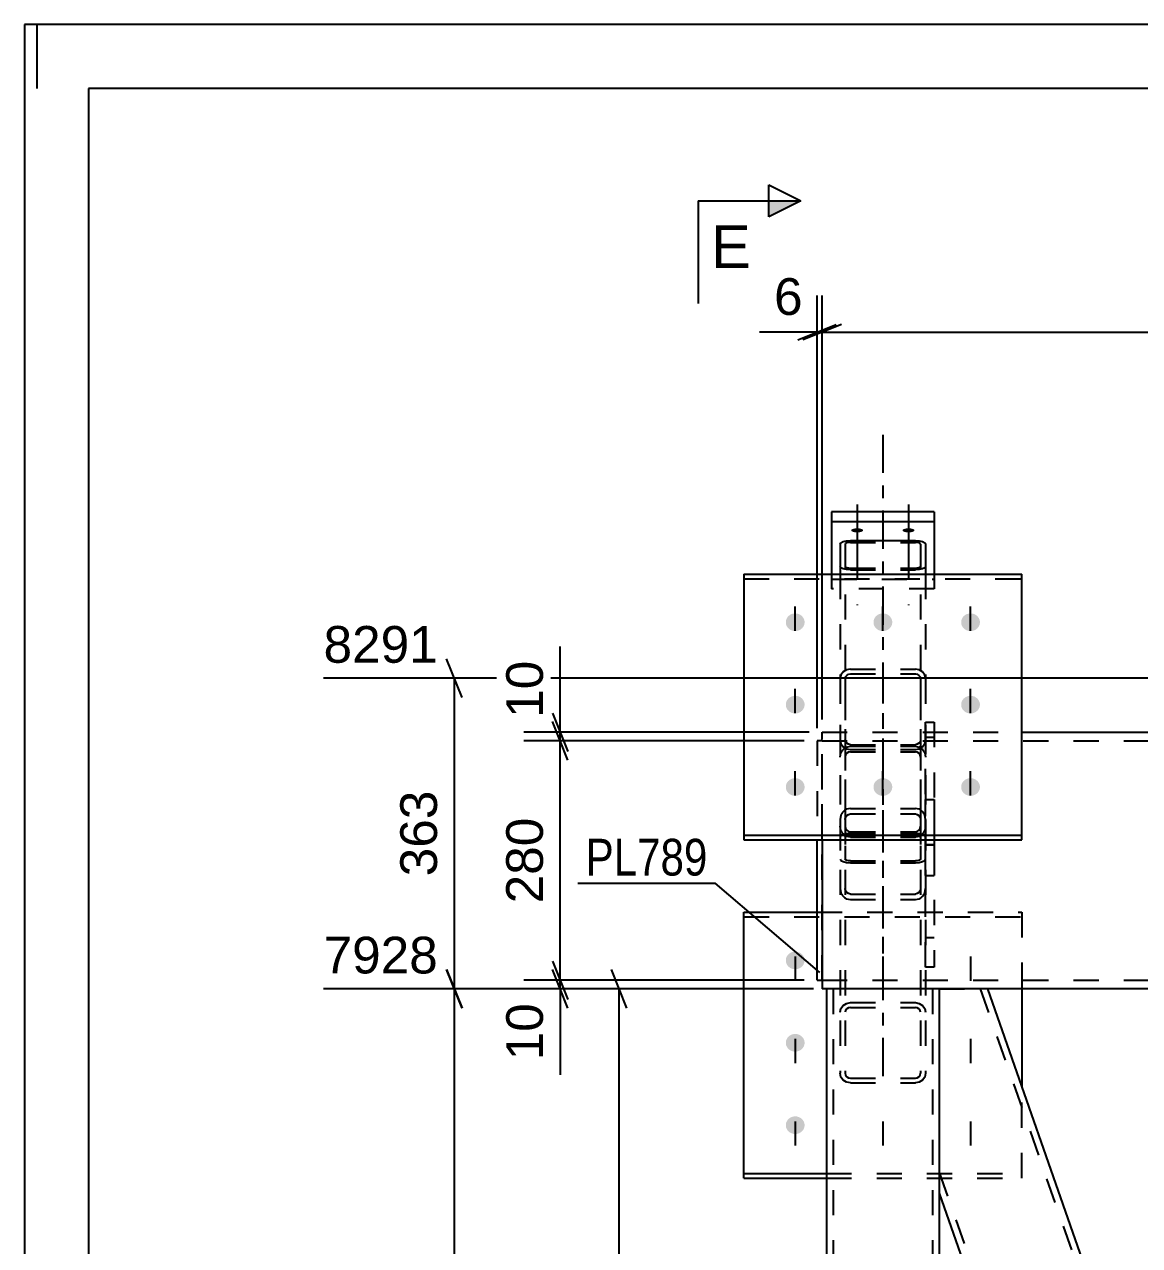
# Model space of a CAD drawing. Header units: millimetres. Extents: x -370 to 471, y -230 to 364.
# Drawn here: x -369.7 to -282.8, y 268.6 to 363.8 of the extents above; entities that cross this region are included whole.
import ezdxf

# ---------------------------------------------------------------- set-up
doc = ezdxf.new("R2010")
doc.units = ezdxf.units.MM
doc.linetypes.add('DXK_LINE_DOT2', pattern=[3.9198, 1.9599, -1.9599])
doc.linetypes.add('DXK_LINE_DOT3', pattern=[5.9187, 2.979, -0.9799, 0.9799, -0.9799])
doc.styles.add('Arial', font='ARIAL.TTF', dxfattribs={"height": 0.2})
doc.styles.add('Arial Narrow', font='ARIALN.TTF', dxfattribs={"height": 0.2})

# ---------------------------------------------------------------- blocks, each defined once
blk = doc.blocks.new('Unknown-284936230-1132')
at = {"color": 5, "linetype": 'Continuous'}
for p, q in [((471.297, 363.793), (-369.703, 363.793)), ((-369.703, 363.793), (-369.703, -230.207)), ((-368.703, 358.793), (-368.703, 363.793)), ((466.297, 358.793), (-364.703, 358.793)), ((-364.703, 358.793), (-364.703, -225.207))]:
    blk.add_line(p, q, dxfattribs=at)
blk = doc.blocks.new('Part-284936230-3289 - 3181')
at = {"color": 2, "linetype": 'Continuous'}
for p, q in [((-298.391, 288.615), (-298.391, 272.692)), ((-294.634, 288.615), (-264.458, 202.282)), ((-298.391, 272.692), (-269.119, 188.947))]:
    blk.add_line(p, q, dxfattribs=at)
at = {"color": 7, "linetype": 'DXK_LINE_DOT2'}
for p, q in [((-298.391, 288.615), (-294.634, 288.615)), ((-295.199, 288.615), (-226.126, 90.999)), ((-298.391, 274.308), (-233.717, 89.28))]:
    blk.add_line(p, q, dxfattribs=at)
blk = doc.blocks.new('Part-284936230-3629 - 3181')
at = {"color": 2, "linetype": 'Continuous'}
for p, q in [((-313.624, 273.866), (-313.624, 294.591)), ((-313.624, 294.591), (-307.924, 294.591)), ((-291.958, 288.615), (-291.958, 280.957)), ((-313.624, 274.231), (-307.191, 274.231)), ((-313.624, 273.866), (-307.191, 273.866))]:
    blk.add_line(p, q, dxfattribs=at)
at = {"color": 7, "linetype": 'DXK_LINE_DOT2'}
for p, q in [((-313.624, 294.226), (-291.958, 294.226)), ((-307.924, 294.591), (-291.958, 294.591)), ((-291.958, 294.591), (-291.958, 288.615)), ((-291.958, 273.866), (-291.958, 280.957)), ((-307.191, 274.231), (-291.958, 274.231)), ((-307.191, 273.866), (-291.958, 273.866))]:
    blk.add_line(p, q, dxfattribs=at)
blk = doc.blocks.new('Bolt-284936230-3291 - 3181')
at = {"linetype": 'Continuous'}
for points in [[(-304.791, 324.515), (-304.694, 324.512), (-304.601, 324.501), (-304.517, 324.485), (-304.444, 324.462), (-304.387, 324.435), (-304.347, 324.405), (-304.327, 324.372), (-304.327, 324.339), (-304.347, 324.306), (-304.387, 324.276), (-304.444, 324.249), (-304.517, 324.226), (-304.601, 324.21), (-304.694, 324.199), (-304.791, 324.196), (-304.888, 324.199), (-304.981, 324.21), (-305.066, 324.226), (-305.138, 324.249), (-305.195, 324.276), (-305.235, 324.306), (-305.255, 324.339), (-305.255, 324.372), (-305.235, 324.405), (-305.195, 324.435), (-305.138, 324.462), (-305.066, 324.485), (-304.981, 324.501), (-304.888, 324.512)], [(-300.791, 324.515), (-300.694, 324.512), (-300.601, 324.501), (-300.517, 324.485), (-300.444, 324.462), (-300.387, 324.435), (-300.347, 324.405), (-300.327, 324.372), (-300.327, 324.339), (-300.347, 324.306), (-300.387, 324.276), (-300.444, 324.249), (-300.517, 324.226), (-300.601, 324.21), (-300.694, 324.199), (-300.791, 324.196), (-300.888, 324.199), (-300.981, 324.21), (-301.066, 324.226), (-301.138, 324.249), (-301.195, 324.276), (-301.235, 324.306), (-301.255, 324.339), (-301.255, 324.372), (-301.235, 324.405), (-301.195, 324.435), (-301.138, 324.462), (-301.066, 324.485), (-300.981, 324.501), (-300.888, 324.512)]]:
    blk.add_hatch(color=1, dxfattribs=at).paths.add_polyline_path(points)
at = {"color": 1, "linetype": 'Continuous'}
for p, q in [((-304.791, 326.36), (-304.791, 322.414)), ((-300.791, 326.36), (-300.791, 322.414))]:
    blk.add_line(p, q, dxfattribs=at)
at = {"color": 1, "linetype": 'DXK_LINE_DOT2'}
for p, q in [((-304.791, 322.484), (-304.791, 318.537)), ((-300.791, 322.484), (-300.791, 318.537))]:
    blk.add_line(p, q, dxfattribs=at)
blk = doc.blocks.new('Part-284936230-3242 - 3181')
at = {"color": 7, "linetype": 'DXK_LINE_DOT2'}
for p, q in [((-299.458, 299.881), (-299.458, 309.403)), ((-299.458, 309.403), (-298.791, 309.403)), ((-298.791, 309.403), (-298.791, 300.226)), ((-299.458, 308.237), (-298.791, 308.237))]:
    blk.add_line(p, q, dxfattribs=at)
at = {"color": 2, "linetype": 'Continuous'}
for p, q in [((-299.458, 297.453), (-299.458, 300.226)), ((-299.458, 299.881), (-298.791, 299.881)), ((-298.791, 300.226), (-298.791, 297.453)), ((-299.458, 297.453), (-298.791, 297.453))]:
    blk.add_line(p, q, dxfattribs=at)
blk = doc.blocks.new('Part-284936230-3258 - 3181')
at = {"color": 7, "linetype": 'DXK_LINE_DOT3'}
blk.add_line((-302.791, 331.814), (-302.791, 290.194), dxfattribs=at)
at = {"color": 2, "linetype": 'Continuous'}
for p, q in [((-306.125, 323.284), (-306.064, 323.389)), ((-306.125, 323.284), (-306.125, 320.951)), ((-306.064, 323.389), (-305.89, 323.477)), ((-305.89, 323.477), (-305.631, 323.537)), ((-305.631, 323.537), (-305.325, 323.558)), ((-305.325, 323.558), (-300.258, 323.558)), ((-300.258, 323.558), (-299.952, 323.537)), ((-299.952, 323.537), (-299.692, 323.477)), ((-299.692, 323.477), (-299.519, 323.389)), ((-299.519, 323.389), (-299.458, 323.284)), ((-299.458, 323.284), (-299.458, 320.951))]:
    blk.add_line(p, q, dxfattribs=at)
at = {"color": 7, "linetype": 'DXK_LINE_DOT2'}
for p, q in [((-305.694, 323.336), (-305.725, 323.284)), ((-305.725, 323.284), (-305.724, 298.724)), ((-305.607, 323.381), (-305.694, 323.336)), ((-305.478, 323.41), (-305.607, 323.381)), ((-305.325, 323.421), (-305.478, 323.41)), ((-305.325, 323.421), (-300.258, 323.421)), ((-300.105, 323.41), (-300.258, 323.421)), ((-299.975, 323.381), (-300.105, 323.41)), ((-299.888, 323.336), (-299.975, 323.381)), ((-299.858, 323.284), (-299.888, 323.336)), ((-299.858, 323.284), (-299.858, 298.724)), ((-306.064, 321.446), (-306.125, 321.551)), ((-306.125, 320.951), (-306.124, 298.724)), ((-305.89, 321.358), (-306.064, 321.446)), ((-305.631, 321.298), (-305.89, 321.358)), ((-305.725, 321.551), (-305.694, 321.499)), ((-305.694, 321.499), (-305.607, 321.454)), ((-305.325, 321.277), (-305.631, 321.298)), ((-305.607, 321.454), (-305.478, 321.425)), ((-305.478, 321.425), (-305.325, 321.414)), ((-305.325, 321.414), (-300.258, 321.414)), ((-305.325, 321.277), (-300.258, 321.277)), ((-300.258, 321.414), (-300.105, 321.425)), ((-299.952, 321.298), (-300.258, 321.277)), ((-300.105, 321.425), (-299.975, 321.454)), ((-299.975, 321.454), (-299.952, 321.466)), ((-299.952, 321.466), (-299.888, 321.499)), ((-299.692, 321.358), (-299.952, 321.298)), ((-299.888, 321.499), (-299.858, 321.551)), ((-299.519, 321.446), (-299.692, 321.358)), ((-299.458, 321.551), (-299.519, 321.446)), ((-299.458, 320.951), (-299.458, 298.724)), ((-306.064, 300.562), (-306.124, 300.457)), ((-305.89, 300.651), (-306.064, 300.562)), ((-305.631, 300.71), (-305.89, 300.651)), ((-305.724, 300.457), (-305.694, 300.51)), ((-305.694, 300.51), (-305.607, 300.554)), ((-305.324, 300.731), (-305.631, 300.71)), ((-305.607, 300.554), (-305.478, 300.584)), ((-305.478, 300.584), (-305.324, 300.594)), ((-305.324, 300.731), (-300.258, 300.731)), ((-305.324, 300.594), (-300.258, 300.594)), ((-299.952, 300.71), (-300.258, 300.731)), ((-300.258, 300.594), (-300.105, 300.584)), ((-300.105, 300.584), (-299.975, 300.554)), ((-299.975, 300.554), (-299.916, 300.524)), ((-299.692, 300.651), (-299.952, 300.71)), ((-299.916, 300.524), (-299.888, 300.51)), ((-299.888, 300.51), (-299.858, 300.457)), ((-299.519, 300.562), (-299.692, 300.651)), ((-299.458, 300.457), (-299.519, 300.562)), ((-306.124, 298.724), (-306.064, 298.62)), ((-306.064, 298.62), (-305.89, 298.531)), ((-305.89, 298.531), (-305.631, 298.472)), ((-305.694, 298.672), (-305.724, 298.724)), ((-305.607, 298.628), (-305.694, 298.672)), ((-305.631, 298.472), (-305.324, 298.451)), ((-305.478, 298.598), (-305.607, 298.628)), ((-305.324, 298.588), (-305.478, 298.598)), ((-305.324, 298.588), (-300.258, 298.588)), ((-305.324, 298.451), (-300.258, 298.451)), ((-300.105, 298.598), (-300.258, 298.588)), ((-300.258, 298.451), (-299.952, 298.472)), ((-299.975, 298.628), (-300.105, 298.598)), ((-299.888, 298.672), (-299.975, 298.628)), ((-299.952, 298.472), (-299.692, 298.531)), ((-299.858, 298.724), (-299.888, 298.672)), ((-299.692, 298.531), (-299.519, 298.62)), ((-299.519, 298.62), (-299.458, 298.724))]:
    blk.add_line(p, q, dxfattribs=at)
blk = doc.blocks.new('Part-284936230-3259 - 3181')
at = {"color": 2, "linetype": 'Continuous'}
for p, q in [((-298.791, 325.791), (-306.791, 325.791)), ((-306.791, 325.791), (-306.791, 320.951)), ((-298.791, 325.791), (-298.791, 320.951)), ((-306.791, 325.04), (-298.791, 325.04))]:
    blk.add_line(p, q, dxfattribs=at)
at = {"color": 7, "linetype": 'DXK_LINE_DOT2'}
for p, q in [((-306.791, 320.951), (-306.791, 319.795)), ((-298.791, 320.951), (-298.791, 319.795)), ((-306.791, 320.547), (-298.791, 320.547)), ((-298.791, 319.795), (-306.791, 319.795))]:
    blk.add_line(p, q, dxfattribs=at)
blk = doc.blocks.new('Part-284936230-3405 - 3181')
at = {"color": 7, "linetype": 'DXK_LINE_DOT2'}
for p, q in [((-307.924, 307.949), (-307.924, 300.226)), ((-307.524, 307.949), (-307.924, 307.949)), ((-307.524, 289.282), (-307.524, 307.949))]:
    blk.add_line(p, q, dxfattribs=at)
at = {"color": 2, "linetype": 'Continuous'}
for q in [(-307.924, 300.226), (-307.524, 289.282)]:
    blk.add_line((-307.924, 289.282), q, dxfattribs=at)
blk = doc.blocks.new('Part-284936230-3274 - 3181')
at = {"color": 2, "linetype": 'Continuous'}
for p, q in [((-307.191, 288.615), (-307.191, 97.589)), ((-298.391, 272.692), (-298.391, 105.202))]:
    blk.add_line(p, q, dxfattribs=at)
at = {"color": 7, "linetype": 'DXK_LINE_DOT2'}
for p, q in [((-298.391, 288.615), (-307.191, 288.615)), ((-306.658, 288.615), (-306.657, 95.946)), ((-298.924, 288.615), (-298.924, 95.946)), ((-298.391, 288.615), (-298.391, 272.692))]:
    blk.add_line(p, q, dxfattribs=at)
blk = doc.blocks.new('Part-284936230-3290 - 3181')
at = {"color": 7, "linetype": 'DXK_LINE_DOT2'}
for p, q in [((-306.064, 302.15), (-306.124, 301.824)), ((-306.124, 301.824), (-306.124, 282.031)), ((-305.724, 301.824), (-305.694, 301.987)), ((-305.724, 301.824), (-305.724, 282.031)), ((-305.694, 301.987), (-305.607, 302.125)), ((-305.324, 302.675), (-305.631, 302.61)), ((-305.607, 302.125), (-305.478, 302.217)), ((-305.478, 302.217), (-305.324, 302.25)), ((-305.324, 302.675), (-300.258, 302.675)), ((-305.324, 302.25), (-300.258, 302.25)), ((-299.952, 302.61), (-300.258, 302.675)), ((-300.258, 302.25), (-300.105, 302.217)), ((-300.105, 302.217), (-299.975, 302.125)), ((-299.975, 302.125), (-299.888, 301.987)), ((-299.888, 301.987), (-299.858, 301.824)), ((-299.858, 301.824), (-299.858, 282.031)), ((-299.458, 301.824), (-299.519, 302.15)), ((-299.458, 301.824), (-299.458, 282.031)), ((-306.124, 296.432), (-306.064, 296.106)), ((-305.694, 296.269), (-305.724, 296.432)), ((-305.607, 296.131), (-305.694, 296.269)), ((-305.477, 296.039), (-305.607, 296.131)), ((-305.324, 296.006), (-305.477, 296.039)), ((-300.105, 296.039), (-300.258, 296.006)), ((-299.975, 296.131), (-300.105, 296.039)), ((-299.888, 296.269), (-299.975, 296.131)), ((-299.858, 296.432), (-299.888, 296.269)), ((-299.519, 296.106), (-299.458, 296.432)), ((-305.631, 295.645), (-305.324, 295.581)), ((-305.324, 296.006), (-300.258, 296.006)), ((-305.324, 295.581), (-300.258, 295.581)), ((-300.258, 295.581), (-299.952, 295.645)), ((-305.89, 287.323), (-305.631, 287.486)), ((-305.631, 287.486), (-305.324, 287.543)), ((-305.324, 287.543), (-300.258, 287.543)), ((-300.258, 287.543), (-299.952, 287.486)), ((-299.952, 287.486), (-299.692, 287.323)), ((-306.124, 286.792), (-306.063, 287.079)), ((-306.063, 287.079), (-305.89, 287.323)), ((-305.694, 286.936), (-305.724, 286.792)), ((-305.607, 287.057), (-305.694, 286.936)), ((-305.477, 287.139), (-305.607, 287.057)), ((-305.324, 287.168), (-305.477, 287.139)), ((-305.324, 287.168), (-300.258, 287.168)), ((-300.105, 287.139), (-300.258, 287.168)), ((-299.975, 287.057), (-300.105, 287.139)), ((-299.888, 286.936), (-299.975, 287.057)), ((-299.858, 286.792), (-299.888, 286.936)), ((-299.692, 287.323), (-299.519, 287.079)), ((-299.519, 287.079), (-299.458, 286.792)), ((-306.063, 281.743), (-306.124, 282.031)), ((-305.724, 282.031), (-305.694, 281.887)), ((-305.694, 281.887), (-305.607, 281.765)), ((-305.607, 281.765), (-305.477, 281.683)), ((-300.105, 281.683), (-299.975, 281.765)), ((-299.975, 281.765), (-299.888, 281.887)), ((-299.888, 281.887), (-299.858, 282.031)), ((-299.458, 282.031), (-299.519, 281.743)), ((-305.89, 281.499), (-306.063, 281.743)), ((-305.631, 281.336), (-305.89, 281.499)), ((-305.324, 281.279), (-305.631, 281.336)), ((-305.477, 281.683), (-305.324, 281.655)), ((-305.324, 281.655), (-300.258, 281.655)), ((-305.324, 281.279), (-300.258, 281.279)), ((-300.258, 281.655), (-300.105, 281.683)), ((-299.952, 281.336), (-300.258, 281.279)), ((-299.692, 281.499), (-299.952, 281.336)), ((-299.519, 281.743), (-299.692, 281.499))]:
    blk.add_line(p, q, dxfattribs=at)
at = {"color": 7, "linetype": 'DXK_LINE_DOT3'}
blk.add_line((-302.791, 302.548), (-302.791, 280.991), dxfattribs=at)
at = {"color": 7, "linetype": 'DXK_LINE_DOT2'}
for centre, start, end in [((-305.29, 301.856), 114.32022, 159.24195), ((-300.292, 301.856), 20.75858, 65.68031), ((-305.29, 296.399), 200.75858, 245.68031), ((-300.292, 296.399), 294.32022, 339.24195)]:
    blk.add_arc(centre, 0.827, start, end, dxfattribs=at)
blk = doc.blocks.new('Part-284936230-3625 - 3181')
at = {"color": 7, "linetype": 'DXK_LINE_DOT2'}
for p, q in [((-307.524, 300.226), (-307.524, 308.615)), ((-307.524, 308.615), (-291.958, 308.615)), ((-226.126, 308.614), (-226.126, 288.614)), ((-307.524, 307.949), (-226.126, 307.948)), ((-307.524, 289.282), (-307.524, 289.333)), ((-307.524, 289.282), (-226.126, 289.281))]:
    blk.add_line(p, q, dxfattribs=at)
at = {"color": 2, "linetype": 'Continuous'}
for p, q in [((-291.958, 308.615), (-226.126, 308.614)), ((-307.524, 300.226), (-307.524, 288.615)), ((-226.126, 288.614), (-307.524, 288.615))]:
    blk.add_line(p, q, dxfattribs=at)
blk = doc.blocks.new('Bolt-284936230-3528 - 3181')
at = {"linetype": 'Continuous'}
for points in [[(-309.624, 290.143), (-309.777, 290.158), (-309.923, 290.203), (-310.055, 290.275), (-310.169, 290.371), (-310.259, 290.488), (-310.322, 290.619), (-310.354, 290.76), (-310.354, 290.904), (-310.322, 291.045), (-310.259, 291.177), (-310.169, 291.293), (-310.055, 291.39), (-309.923, 291.462), (-309.777, 291.506), (-309.624, 291.521), (-309.472, 291.506), (-309.326, 291.462), (-309.193, 291.39), (-309.079, 291.293), (-308.989, 291.177), (-308.927, 291.045), (-308.895, 290.904), (-308.895, 290.76), (-308.927, 290.619), (-308.989, 290.488), (-309.079, 290.371), (-309.193, 290.275), (-309.326, 290.203), (-309.472, 290.158)], [(-309.624, 283.722), (-309.777, 283.737), (-309.923, 283.782), (-310.055, 283.854), (-310.169, 283.95), (-310.259, 284.067), (-310.322, 284.198), (-310.354, 284.339), (-310.354, 284.483), (-310.322, 284.624), (-310.259, 284.756), (-310.169, 284.872), (-310.055, 284.969), (-309.923, 285.041), (-309.777, 285.085), (-309.624, 285.1), (-309.472, 285.085), (-309.326, 285.041), (-309.193, 284.969), (-309.079, 284.872), (-308.989, 284.756), (-308.927, 284.624), (-308.895, 284.483), (-308.895, 284.339), (-308.927, 284.198), (-308.989, 284.067), (-309.079, 283.95), (-309.193, 283.854), (-309.326, 283.782), (-309.472, 283.737)], [(-309.624, 277.301), (-309.777, 277.316), (-309.923, 277.36), (-310.055, 277.432), (-310.169, 277.529), (-310.259, 277.645), (-310.322, 277.777), (-310.354, 277.918), (-310.354, 278.062), (-310.322, 278.203), (-310.259, 278.334), (-310.169, 278.451), (-310.055, 278.547), (-309.923, 278.619), (-309.777, 278.664), (-309.624, 278.679), (-309.472, 278.664), (-309.326, 278.619), (-309.193, 278.547), (-309.079, 278.451), (-308.989, 278.334), (-308.927, 278.203), (-308.895, 278.062), (-308.895, 277.918), (-308.927, 277.777), (-308.989, 277.645), (-309.079, 277.529), (-309.193, 277.432), (-309.326, 277.36), (-309.472, 277.316)]]:
    blk.add_hatch(color=1, dxfattribs=at).paths.add_polyline_path(points)
at = {"color": 1, "linetype": 'Continuous'}
for p, q in [((-309.624, 291.129), (-309.624, 289.236)), ((-309.624, 284.708), (-309.624, 282.815)), ((-309.624, 278.286), (-309.624, 276.394))]:
    blk.add_line(p, q, dxfattribs=at)
at = {"color": 1, "linetype": 'DXK_LINE_DOT2'}
for p, q in [((-302.791, 291.129), (-302.791, 289.236)), ((-295.958, 291.129), (-295.958, 289.236)), ((-295.958, 284.708), (-295.958, 282.815)), ((-302.791, 278.286), (-302.791, 276.394)), ((-295.958, 278.286), (-295.958, 276.394))]:
    blk.add_line(p, q, dxfattribs=at)
blk = doc.blocks.new('Part-284936230-3646 - 3181')
at = {"color": 2, "linetype": 'Continuous'}
for p, q in [((-313.625, 320.951), (-313.624, 300.226)), ((-313.625, 320.951), (-291.958, 320.951)), ((-291.958, 300.226), (-291.958, 320.951)), ((-313.624, 300.591), (-291.958, 300.591)), ((-313.624, 300.226), (-291.958, 300.226))]:
    blk.add_line(p, q, dxfattribs=at)
at = {"color": 7, "linetype": 'DXK_LINE_DOT2'}
blk.add_line((-313.625, 320.586), (-291.958, 320.586), dxfattribs=at)
blk = doc.blocks.new('Part-284936230-3647 - 3181')
at = {"color": 7, "linetype": 'DXK_LINE_DOT2'}
for p, q in [((-305.89, 313.318), (-306.064, 313.074)), ((-305.631, 313.481), (-305.89, 313.318)), ((-305.325, 313.539), (-305.631, 313.481)), ((-305.325, 313.539), (-300.258, 313.539)), ((-299.952, 313.481), (-300.258, 313.539)), ((-299.692, 313.318), (-299.952, 313.481)), ((-299.519, 313.074), (-299.692, 313.318)), ((-306.064, 313.074), (-306.125, 312.787)), ((-306.125, 312.787), (-306.124, 301.285)), ((-305.725, 312.787), (-305.694, 312.931)), ((-305.725, 312.787), (-305.724, 301.285)), ((-305.694, 312.931), (-305.607, 313.053)), ((-305.607, 313.053), (-305.478, 313.134)), ((-305.478, 313.134), (-305.325, 313.163)), ((-305.325, 313.163), (-300.258, 313.163)), ((-300.258, 313.163), (-300.105, 313.134)), ((-300.105, 313.134), (-299.975, 313.053)), ((-299.975, 313.053), (-299.888, 312.931)), ((-299.888, 312.931), (-299.858, 312.787)), ((-299.858, 312.787), (-299.858, 301.285)), ((-299.458, 312.787), (-299.519, 313.074)), ((-299.458, 312.787), (-299.458, 301.285)), ((-306.124, 308.026), (-306.064, 307.738)), ((-306.064, 307.738), (-305.89, 307.494)), ((-305.89, 307.494), (-305.631, 307.331)), ((-305.694, 307.882), (-305.724, 308.026)), ((-305.607, 307.76), (-305.694, 307.882)), ((-305.631, 307.463), (-305.324, 307.528)), ((-305.478, 307.678), (-305.607, 307.76)), ((-305.324, 307.65), (-305.478, 307.678)), ((-305.324, 307.65), (-300.258, 307.65)), ((-305.324, 307.528), (-300.258, 307.528)), ((-300.105, 307.678), (-300.258, 307.65)), ((-300.258, 307.528), (-299.952, 307.463)), ((-299.975, 307.76), (-300.105, 307.678)), ((-299.888, 307.882), (-299.975, 307.76)), ((-299.952, 307.331), (-299.692, 307.494)), ((-299.858, 308.026), (-299.888, 307.882)), ((-299.692, 307.494), (-299.519, 307.738)), ((-299.519, 307.738), (-299.458, 308.026)), ((-306.124, 306.677), (-306.064, 307.003)), ((-305.694, 306.84), (-305.724, 306.677)), ((-305.607, 306.978), (-305.694, 306.84)), ((-305.631, 307.331), (-305.324, 307.274)), ((-305.478, 307.07), (-305.607, 306.978)), ((-305.324, 307.102), (-305.478, 307.07)), ((-305.324, 307.274), (-300.258, 307.274)), ((-305.324, 307.102), (-300.258, 307.102)), ((-300.258, 307.274), (-299.952, 307.331)), ((-300.105, 307.07), (-300.258, 307.102)), ((-299.975, 306.978), (-300.105, 307.07)), ((-299.888, 306.84), (-299.975, 306.978)), ((-299.858, 306.677), (-299.888, 306.84)), ((-299.519, 307.003), (-299.458, 306.677)), ((-306.064, 300.959), (-306.124, 301.285)), ((-305.724, 301.285), (-305.694, 301.122)), ((-305.694, 301.122), (-305.607, 300.984)), ((-305.607, 300.984), (-305.478, 300.892)), ((-305.478, 300.892), (-305.324, 300.859)), ((-305.324, 300.859), (-300.258, 300.859)), ((-300.258, 300.859), (-300.105, 300.892)), ((-300.105, 300.892), (-299.975, 300.984)), ((-299.975, 300.984), (-299.888, 301.122)), ((-299.888, 301.122), (-299.858, 301.285)), ((-299.458, 301.285), (-299.519, 300.959)), ((-305.324, 300.434), (-305.631, 300.498)), ((-305.324, 300.434), (-300.258, 300.434)), ((-299.952, 300.498), (-300.258, 300.434))]:
    blk.add_line(p, q, dxfattribs=at)
at = {"color": 7, "linetype": 'DXK_LINE_DOT3'}
blk.add_line((-302.791, 313.826), (-302.791, 300.561), dxfattribs=at)
at = {"color": 7, "linetype": 'DXK_LINE_DOT2'}
for centre, start, end in [((-305.29, 306.709), 114.32023, 159.24195), ((-300.292, 306.709), 20.75858, 65.68031), ((-305.29, 301.252), 200.75858, 245.68031), ((-300.292, 301.252), 294.32023, 339.24195)]:
    blk.add_arc(centre, 0.827, start, end, dxfattribs=at)
blk = doc.blocks.new('Part-284936230-3690 - 3181')
at = {"color": 7, "linetype": 'DXK_LINE_DOT2'}
for p, q in [((-299.458, 290.308), (-299.458, 303.384)), ((-299.458, 303.384), (-298.791, 303.384)), ((-298.791, 303.384), (-298.791, 290.308)), ((-299.458, 299.83), (-298.791, 299.83)), ((-298.791, 292.6), (-299.458, 292.6)), ((-298.791, 290.308), (-299.458, 290.308))]:
    blk.add_line(p, q, dxfattribs=at)
blk = doc.blocks.new('Bolt-284936230-3694 - 3181')
at = {"linetype": 'Continuous'}
for points in [[(-309.625, 316.503), (-309.777, 316.518), (-309.923, 316.563), (-310.056, 316.635), (-310.169, 316.731), (-310.26, 316.848), (-310.322, 316.979), (-310.354, 317.12), (-310.354, 317.264), (-310.322, 317.405), (-310.26, 317.537), (-310.169, 317.653), (-310.056, 317.75), (-309.923, 317.822), (-309.777, 317.866), (-309.625, 317.881), (-309.472, 317.866), (-309.326, 317.822), (-309.193, 317.75), (-309.08, 317.653), (-308.989, 317.537), (-308.927, 317.405), (-308.895, 317.264), (-308.895, 317.12), (-308.927, 316.979), (-308.989, 316.848), (-309.08, 316.731), (-309.193, 316.635), (-309.326, 316.563), (-309.472, 316.518)], [(-302.791, 316.503), (-302.944, 316.518), (-303.089, 316.563), (-303.222, 316.635), (-303.336, 316.731), (-303.426, 316.848), (-303.489, 316.979), (-303.521, 317.12), (-303.521, 317.264), (-303.489, 317.405), (-303.426, 317.537), (-303.336, 317.653), (-303.222, 317.75), (-303.089, 317.822), (-302.944, 317.866), (-302.791, 317.881), (-302.639, 317.866), (-302.493, 317.822), (-302.36, 317.75), (-302.246, 317.653), (-302.156, 317.537), (-302.094, 317.405), (-302.062, 317.264), (-302.062, 317.12), (-302.094, 316.979), (-302.156, 316.848), (-302.246, 316.731), (-302.36, 316.635), (-302.493, 316.563), (-302.639, 316.518)], [(-295.958, 316.503), (-296.11, 316.518), (-296.256, 316.563), (-296.389, 316.635), (-296.503, 316.731), (-296.593, 316.848), (-296.655, 316.979), (-296.687, 317.12), (-296.687, 317.264), (-296.655, 317.405), (-296.593, 317.537), (-296.503, 317.653), (-296.389, 317.75), (-296.256, 317.822), (-296.11, 317.866), (-295.958, 317.881), (-295.805, 317.866), (-295.66, 317.822), (-295.527, 317.75), (-295.413, 317.653), (-295.323, 317.537), (-295.26, 317.405), (-295.229, 317.264), (-295.229, 317.12), (-295.26, 316.979), (-295.323, 316.848), (-295.413, 316.731), (-295.527, 316.635), (-295.66, 316.563), (-295.805, 316.518)], [(-309.624, 310.082), (-309.777, 310.097), (-309.923, 310.141), (-310.056, 310.214), (-310.169, 310.31), (-310.26, 310.426), (-310.322, 310.558), (-310.354, 310.699), (-310.354, 310.843), (-310.322, 310.984), (-310.26, 311.116), (-310.169, 311.232), (-310.056, 311.329), (-309.923, 311.401), (-309.777, 311.445), (-309.624, 311.46), (-309.472, 311.445), (-309.326, 311.401), (-309.193, 311.329), (-309.08, 311.232), (-308.989, 311.116), (-308.927, 310.984), (-308.895, 310.843), (-308.895, 310.699), (-308.927, 310.558), (-308.989, 310.426), (-309.08, 310.31), (-309.193, 310.214), (-309.326, 310.141), (-309.472, 310.097)], [(-295.958, 310.082), (-296.11, 310.097), (-296.256, 310.142), (-296.389, 310.214), (-296.503, 310.31), (-296.593, 310.427), (-296.655, 310.558), (-296.687, 310.699), (-296.687, 310.843), (-296.655, 310.984), (-296.593, 311.116), (-296.503, 311.232), (-296.389, 311.329), (-296.256, 311.401), (-296.11, 311.445), (-295.958, 311.46), (-295.805, 311.445), (-295.66, 311.401), (-295.527, 311.329), (-295.413, 311.232), (-295.323, 311.116), (-295.26, 310.984), (-295.229, 310.843), (-295.229, 310.699), (-295.26, 310.558), (-295.323, 310.427), (-295.413, 310.31), (-295.527, 310.214), (-295.66, 310.142), (-295.805, 310.097)], [(-309.624, 303.661), (-309.777, 303.676), (-309.923, 303.72), (-310.056, 303.792), (-310.169, 303.889), (-310.26, 304.005), (-310.322, 304.137), (-310.354, 304.278), (-310.354, 304.422), (-310.322, 304.563), (-310.26, 304.694), (-310.169, 304.811), (-310.056, 304.907), (-309.923, 304.979), (-309.777, 305.024), (-309.624, 305.039), (-309.472, 305.024), (-309.326, 304.979), (-309.193, 304.907), (-309.079, 304.811), (-308.989, 304.694), (-308.927, 304.563), (-308.895, 304.422), (-308.895, 304.278), (-308.927, 304.137), (-308.989, 304.005), (-309.079, 303.889), (-309.193, 303.792), (-309.326, 303.72), (-309.472, 303.676)], [(-302.791, 303.661), (-302.944, 303.676), (-303.089, 303.72), (-303.222, 303.792), (-303.336, 303.889), (-303.426, 304.005), (-303.489, 304.137), (-303.52, 304.278), (-303.52, 304.422), (-303.489, 304.563), (-303.426, 304.694), (-303.336, 304.811), (-303.222, 304.907), (-303.089, 304.979), (-302.944, 305.024), (-302.791, 305.039), (-302.639, 305.024), (-302.493, 304.979), (-302.36, 304.907), (-302.246, 304.811), (-302.156, 304.694), (-302.094, 304.563), (-302.062, 304.422), (-302.062, 304.278), (-302.094, 304.137), (-302.156, 304.005), (-302.246, 303.889), (-302.36, 303.792), (-302.493, 303.72), (-302.639, 303.676)], [(-295.958, 303.661), (-296.11, 303.676), (-296.256, 303.72), (-296.389, 303.792), (-296.503, 303.889), (-296.593, 304.005), (-296.655, 304.137), (-296.687, 304.278), (-296.687, 304.422), (-296.655, 304.563), (-296.593, 304.694), (-296.503, 304.811), (-296.389, 304.907), (-296.256, 304.979), (-296.11, 305.024), (-295.958, 305.039), (-295.805, 305.024), (-295.66, 304.979), (-295.527, 304.907), (-295.413, 304.811), (-295.323, 304.694), (-295.26, 304.563), (-295.228, 304.422), (-295.228, 304.278), (-295.26, 304.137), (-295.323, 304.005), (-295.413, 303.889), (-295.527, 303.792), (-295.66, 303.72), (-295.805, 303.676)]]:
    blk.add_hatch(color=1, dxfattribs=at).paths.add_polyline_path(points)
at = {"color": 1, "linetype": 'Continuous'}
for p, q in [((-309.625, 316.531), (-309.625, 318.424)), ((-302.791, 316.531), (-302.791, 318.424)), ((-295.958, 316.531), (-295.958, 318.424)), ((-309.624, 310.11), (-309.624, 312.002)), ((-295.958, 310.11), (-295.958, 312.002)), ((-309.624, 303.689), (-309.624, 305.581)), ((-302.791, 303.689), (-302.791, 305.581)), ((-295.958, 303.689), (-295.958, 305.581))]:
    blk.add_line(p, q, dxfattribs=at)
blk = doc.blocks.new('StraightDimension-284936230-34142 - 3181')
at = {"color": 7, "linetype": 'Continuous'}
for p, q in [((-307.524, 309.615), (-307.524, 342.65)), ((-226.126, 309.614), (-226.126, 342.65)), ((-306.024, 340.4), (-309.024, 339.2)), ((-227.626, 339.2), (-224.626, 340.4)), ((-307.524, 339.8), (-226.126, 339.8))]:
    blk.add_line(p, q, dxfattribs=at)
at = {"color": 0}
blk.add_wipeout([(-261.778, 340.55), (-261.778, 344.75), (-271.872, 344.75), (-271.872, 340.55)], dxfattribs=at)
at = {"color": 3, "style": 'Arial'}
blk.add_text('1221', height=2.8652, dxfattribs=at).set_placement((-271.272, 341.15))
blk = doc.blocks.new('StraightDimension-284936230-25269 - 3181')
at = {"color": 7, "linetype": 'Continuous'}
for p, q in [((-335.593, 311.334), (-336.793, 314.334)), ((-227.126, 312.834), (-346.388, 312.834)), ((-336.193, 288.615), (-336.193, 312.834)), ((-336.793, 290.115), (-335.593, 287.115)), ((-308.524, 288.615), (-346.388, 288.615))]:
    blk.add_line(p, q, dxfattribs=at)
at = {"color": 0}
blk.add_wipeout([(-336.943, 304.66), (-341.143, 304.66), (-341.143, 296.789), (-336.943, 296.789)], dxfattribs=at)
at = {"color": 3, "style": 'Arial'}
blk.add_text('363', height=2.8652, rotation=90.00021, dxfattribs=at).set_placement((-337.543, 297.389))
at = {"color": 0, "linetype": 'Continuous'}
blk.add_wipeout([(-336.893, 313.434), (-336.893, 317.634), (-346.988, 317.634), (-346.988, 313.434)], dxfattribs=at)
at = {"color": 3, "linetype": 'Continuous', "style": 'Arial'}
blk.add_text('8291', height=2.8652, dxfattribs=at).set_placement((-346.388, 314.034))
blk = doc.blocks.new('StraightDimension-284936230-25270 - 3181')
at = {"color": 7, "linetype": 'Continuous'}
for p, q in [((-335.593, 287.115), (-336.793, 290.115)), ((-308.524, 288.615), (-346.388, 288.615)), ((-336.193, 69.279), (-336.193, 288.615))]:
    blk.add_line(p, q, dxfattribs=at)
at = {"color": 0, "linetype": 'Continuous'}
blk.add_wipeout([(-336.893, 289.215), (-336.893, 293.415), (-346.988, 293.415), (-346.988, 289.215)], dxfattribs=at)
at = {"color": 3, "linetype": 'Continuous', "style": 'Arial'}
blk.add_text('7928', height=2.8652, dxfattribs=at).set_placement((-346.388, 289.815))
blk = doc.blocks.new('StraightDimension-284936230-25298 - 3181')
at = {"color": 7, "linetype": 'Continuous'}
for p, q in [((-327.937, 308.615), (-327.937, 315.313)), ((-327.937, 308.615), (-327.937, 315.313)), ((-328.537, 310.115), (-327.337, 307.115)), ((-327.337, 306.449), (-328.537, 309.449)), ((-308.524, 308.615), (-330.787, 308.615)), ((-327.937, 307.949), (-327.937, 308.615)), ((-308.924, 307.949), (-330.787, 307.949))]:
    blk.add_line(p, q, dxfattribs=at)
at = {"color": 0}
blk.add_wipeout([(-328.687, 314.788), (-332.887, 314.788), (-332.887, 309.14), (-328.687, 309.14)], dxfattribs=at)
at = {"color": 3, "style": 'Arial'}
blk.add_text('10', height=2.8652, rotation=90.00021, dxfattribs=at).set_placement((-329.287, 309.74))
blk = doc.blocks.new('StraightDimension-284936230-25299 - 3181')
at = {"color": 7, "linetype": 'Continuous'}
for p, q in [((-327.337, 306.449), (-328.537, 309.449)), ((-308.924, 307.949), (-330.787, 307.949)), ((-327.937, 289.282), (-327.937, 307.949)), ((-328.537, 290.782), (-327.337, 287.782)), ((-308.924, 289.282), (-330.787, 289.282))]:
    blk.add_line(p, q, dxfattribs=at)
at = {"color": 0}
blk.add_wipeout([(-328.687, 302.551), (-332.887, 302.551), (-332.887, 294.68), (-328.687, 294.68)], dxfattribs=at)
at = {"color": 3, "style": 'Arial'}
blk.add_text('280', height=2.8652, rotation=90.00021, dxfattribs=at).set_placement((-329.287, 295.28))
blk = doc.blocks.new('StraightDimension-284936230-25300 - 3181')
at = {"color": 7, "linetype": 'Continuous'}
for p, q in [((-328.537, 290.782), (-327.337, 287.782)), ((-327.337, 287.115), (-328.537, 290.115)), ((-308.924, 289.282), (-330.787, 289.282)), ((-308.524, 288.615), (-330.787, 288.615)), ((-327.937, 288.615), (-327.937, 289.282)), ((-327.937, 288.615), (-327.937, 281.918)), ((-327.937, 288.615), (-327.937, 281.918))]:
    blk.add_line(p, q, dxfattribs=at)
at = {"color": 0}
blk.add_wipeout([(-328.687, 288.09), (-332.887, 288.09), (-332.887, 282.443), (-328.687, 282.443)], dxfattribs=at)
at = {"color": 3, "style": 'Arial'}
blk.add_text('10', height=2.8652, rotation=90.00021, dxfattribs=at).set_placement((-329.287, 283.043))
blk = doc.blocks.new('StraightDimension-284936230-25387 - 3181')
at = {"color": 7, "linetype": 'Continuous'}
for p, q in [((-322.735, 287.115), (-323.935, 290.115)), ((-308.191, 288.615), (-326.185, 288.615)), ((-323.335, 95.946), (-323.335, 288.615))]:
    blk.add_line(p, q, dxfattribs=at)
blk = doc.blocks.new('StraightDimension-284936230-34143 - 3181')
at = {"color": 7, "linetype": 'Continuous'}
for p, q in [((-307.924, 308.949), (-307.924, 342.65)), ((-307.524, 309.615), (-307.524, 342.65)), ((-309.424, 339.2), (-306.424, 340.4)), ((-306.024, 340.4), (-309.024, 339.2)), ((-307.924, 339.8), (-312.398, 339.8)), ((-307.924, 339.8), (-312.398, 339.8)), ((-307.924, 339.8), (-307.524, 339.8))]:
    blk.add_line(p, q, dxfattribs=at)
at = {"color": 0}
blk.add_wipeout([(-308.449, 340.55), (-308.449, 344.75), (-311.873, 344.75), (-311.873, 340.55)], dxfattribs=at)
at = {"color": 3, "style": 'Arial'}
blk.add_text('6', height=2.865, dxfattribs=at).set_placement((-311.273, 341.15))
blk = doc.blocks.new('Mark-284936230-3401 - 3181')
at = {"color": 30, "linetype": 'Continuous'}
for p in [(-326.555, 296.849), (-307.697, 289.897)]:
    blk.add_line(p, (-315.851, 296.849), dxfattribs=at)
at = {"color": 0}
blk.add_wipeout([(-316.451, 297.449), (-316.451, 300.449), (-325.955, 300.449), (-325.955, 297.449)], dxfattribs=at)
blk.add_wipeout([(-316.451, 297.449), (-316.451, 300.449), (-325.955, 300.449), (-325.955, 297.449)], dxfattribs=at)
at = {"color": 3, "style": 'Arial Narrow'}
blk.add_text('PL789', height=2.8633, dxfattribs=at).set_placement((-325.955, 297.449))
blk = doc.blocks.new('SectionMark-284936230-26339 - 3181')
at = {"linetype": 'Continuous'}
blk.add_hatch(color=6, dxfattribs=at).paths.add_polyline_path([(-311.691, 348.793), (-311.691, 350.043), (-309.191, 350.043)])
at = {"color": 6, "linetype": 'Continuous'}
for p, q in [((-311.691, 348.793), (-311.691, 351.293)), ((-311.691, 351.293), (-309.191, 350.043)), ((-317.191, 350.043), (-317.191, 342.043)), ((-317.191, 350.043), (-309.191, 350.043)), ((-309.191, 350.043), (-311.691, 348.793))]:
    blk.add_line(p, q, dxfattribs=at)
at = {"color": 0, "linetype": 'Continuous'}
blk.add_wipeout([(-313.08, 344.793), (-313.08, 348.293), (-316.191, 348.293), (-316.191, 344.793)], dxfattribs=at)
at = {"color": 3, "linetype": 'Continuous', "style": 'Arial'}
blk.add_text('E', height=3.343, dxfattribs=at).set_placement((-316.191, 344.793))

msp = doc.modelspace()

# ---------------------------------------------------------------- block references
for name in ['Unknown-284936230-1132', 'Part-284936230-3258 - 3181', 'Part-284936230-3259 - 3181', 'Bolt-284936230-3291 - 3181', 'Part-284936230-3646 - 3181', 'Bolt-284936230-3694 - 3181', 'Part-284936230-3647 - 3181', 'Part-284936230-3242 - 3181', 'Part-284936230-3625 - 3181', 'Part-284936230-3405 - 3181', 'Part-284936230-3690 - 3181', 'Part-284936230-3290 - 3181', 'Part-284936230-3629 - 3181', 'Bolt-284936230-3528 - 3181', 'Part-284936230-3274 - 3181', 'Part-284936230-3289 - 3181']:
    msp.add_blockref(name, (0, 0))

# ---------------------------------------------------------------- next in the draw order: block references
msp.add_blockref('StraightDimension-284936230-34142 - 3181', (0, 0))

# ---------------------------------------------------------------- next in the draw order: block references
msp.add_blockref('StraightDimension-284936230-25269 - 3181', (0, 0))

# ---------------------------------------------------------------- next in the draw order: block references
for name in ['StraightDimension-284936230-25298 - 3181', 'StraightDimension-284936230-25270 - 3181']:
    msp.add_blockref(name, (0, 0))

# ---------------------------------------------------------------- next in the draw order: block references
msp.add_blockref('StraightDimension-284936230-25299 - 3181', (0, 0))

# ---------------------------------------------------------------- next in the draw order: block references
for name in ['StraightDimension-284936230-34143 - 3181', 'StraightDimension-284936230-25300 - 3181']:
    msp.add_blockref(name, (0, 0))

# ---------------------------------------------------------------- next in the draw order: block references
msp.add_blockref('StraightDimension-284936230-25387 - 3181', (0, 0))

# ---------------------------------------------------------------- next in the draw order: block references
msp.add_blockref('Mark-284936230-3401 - 3181', (0, 0))

# ---------------------------------------------------------------- next in the draw order: block references
msp.add_blockref('SectionMark-284936230-26339 - 3181', (0, 0))

doc.saveas('drawing.dxf')
